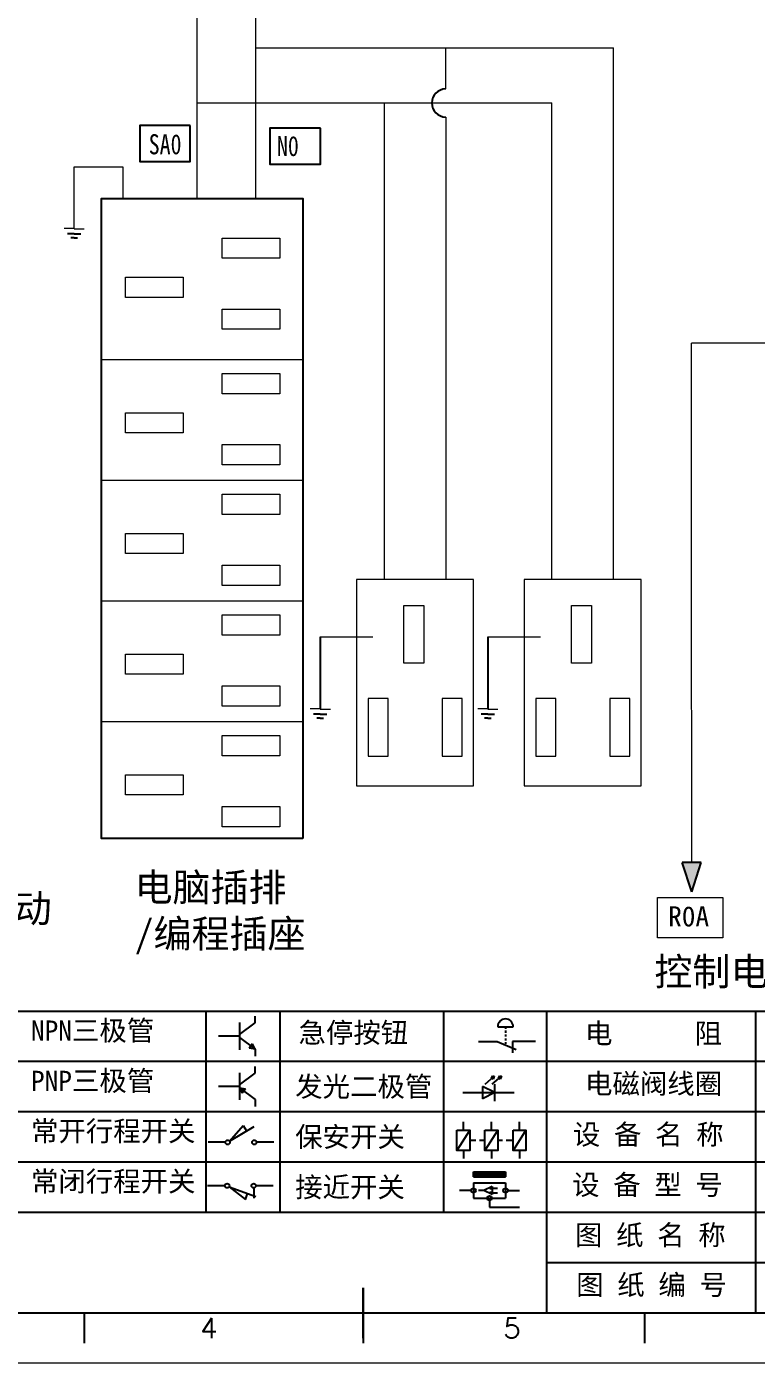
# Model space of a CAD drawing. Extents: x 33864 to 41687, y -3582 to -110.
# Drawn here: x 35712.1 to 35784.7, y -2914.9 to -2781.9 of the extents above; entities that cross this region are included whole.
import ezdxf
from ezdxf.enums import TextEntityAlignment as Align

# ---------------------------------------------------------------- set-up
doc = ezdxf.new("R2010")
doc.units = 0
doc.header["$MEASUREMENT"] = 0
for name, color, linetype in [('AE_BOR', 1, 'Continuous'), ('MISC', 2, 'Continuous'), ('细实线层', 7, 'Continuous')]:
    doc.layers.add(name, color=color, linetype=linetype)
doc.styles.add('Standard_0.8', font='', dxfattribs={"width": 0.8})
doc.styles.add('WD', font='romans.shx', dxfattribs={"bigfont": 'gbcbig.shx'})
doc.styles.add('样式 0', font='')
doc.styles.add('汉字', font='')
doc.styles.get('Standard_0.8').set_extended_font_data('SimSun')
doc.styles.get('样式 0').set_extended_font_data('KaiTi_GB2312')
doc.styles.get('汉字').set_extended_font_data('新宋体')

# ---------------------------------------------------------------- blocks, each defined once
blk = doc.blocks.new('NPN三极管')
at = {"linetype": 'ByBlock'}
for p, q in [((-1784.15, -780.66), (-1784.15, -779.98)), ((-1785.73, -780.61), (-1785.73, -783.32)), ((-1785.73, -781.82), (-1784.15, -780.66)), ((-1785.73, -781.97), (-1787.81, -781.97)), ((-1785.73, -782.11), (-1784.15, -783.27)), ((-1784.41, -782.73), (-1784.74, -783.18)), ((-1784.15, -783.27), (-1784.41, -782.73)), ((-1784.15, -783.27), (-1784.74, -783.18)), ((-1784.15, -783.27), (-1784.15, -783.96))]:
    blk.add_line(p, q, dxfattribs=at)
blk = doc.blocks.new('PNP三极管')
at = {"linetype": 'ByBlock'}
for p, q in [((-1784.9, -785.38), (-1784.9, -788.09)), ((-1784.9, -786.59), (-1783.32, -785.43)), ((-1783.32, -785.43), (-1783.32, -784.75)), ((-1784.9, -786.74), (-1786.98, -786.74)), ((-1784.9, -786.88), (-1783.32, -788.04)), ((-1784.9, -786.88), (-1784.31, -786.97)), ((-1784.9, -786.88), (-1784.64, -787.42)), ((-1784.31, -786.97), (-1784.64, -787.42)), ((-1783.32, -788.04), (-1783.32, -788.73))]:
    blk.add_line(p, q, dxfattribs=at)
blk = doc.blocks.new('常开行程开关')
at = {"linetype": 'ByBlock'}
for p, q in [((-1785.89, -792.17), (-1784.52, -790.62)), ((-1785.89, -792.17), (-1783.43, -790.72)), ((-1784.52, -790.62), (-1784.19, -791.17)), ((-1786.29, -792.3), (-1788.01, -792.3)), ((-1781.48, -792.3), (-1783.21, -792.3))]:
    blk.add_line(p, q, dxfattribs=at)
for centre in [(-1786.07, -792.3), (-1783.42, -792.3)]:
    blk.add_circle(centre, 0.219, dxfattribs=at)
blk = doc.blocks.new('常闭行程开关')
at = {"linetype": 'ByBlock'}
for p, q in [((-1786.34, -796.62), (-1788.07, -796.62)), ((-1785.93, -796.72), (-1783.25, -797.7)), ((-1785.93, -796.72), (-1784.3, -798)), ((-1784.3, -798), (-1784.08, -797.4)), ((-1783.48, -796.84), (-1783.48, -797.85)), ((-1781.54, -796.62), (-1783.26, -796.62))]:
    blk.add_line(p, q, dxfattribs=at)
for centre in [(-1786.12, -796.62), (-1783.48, -796.62)]:
    blk.add_circle(centre, 0.219, dxfattribs=at)
blk = doc.blocks.new('发光二极管')
at = {"linetype": 'ByBlock'}
for p, q in [((-1755.78, -785.92), (-1754.89, -785.14)), ((-1754.89, -785.14), (-1755.2, -785.22)), ((-1755.2, -785.22), (-1755.01, -785.43)), ((-1755.08, -785.92), (-1754.18, -785.14)), ((-1754.89, -785.14), (-1755.01, -785.43)), ((-1754.18, -785.14), (-1754.49, -785.22)), ((-1754.49, -785.22), (-1754.31, -785.43)), ((-1754.18, -785.14), (-1754.31, -785.43)), ((-1758.01, -786.77), (-1752.89, -786.77)), ((-1754.84, -786.77), (-1756.04, -786.16)), ((-1756.04, -786.16), (-1756.04, -787.39)), ((-1754.84, -786.77), (-1756.04, -787.39)), ((-1754.84, -787.63), (-1754.84, -785.92))]:
    blk.add_line(p, q, dxfattribs=at)
blk = doc.blocks.new('保安开关')
at = {"linetype": 'ByBlock'}
for p, q in [((-1757.33, -790.79), (-1758.6, -792.81)), ((-1757.96, -790.79), (-1757.96, -789.97)), ((-1754.54, -790.79), (-1755.81, -792.81)), ((-1755.17, -790.79), (-1755.17, -789.97)), ((-1751.75, -790.79), (-1753.02, -792.81)), ((-1752.39, -790.79), (-1752.39, -789.97)), ((-1757.33, -791.8), (-1756.72, -791.8)), ((-1756.35, -791.8), (-1755.89, -791.8)), ((-1754.52, -791.8), (-1754.06, -791.8)), ((-1753.69, -791.8), (-1753.08, -791.8)), ((-1757.96, -792.81), (-1757.96, -793.62)), ((-1755.17, -792.81), (-1755.17, -793.62)), ((-1752.39, -792.81), (-1752.39, -793.62))]:
    blk.add_line(p, q, dxfattribs=at)
for points in [[(-1758.6, -790.79), (-1757.33, -790.79), (-1757.33, -792.81), (-1758.6, -792.81)], [(-1755.81, -790.79), (-1754.54, -790.79), (-1754.54, -792.81), (-1755.81, -792.81)], [(-1753.02, -790.79), (-1751.75, -790.79), (-1751.75, -792.81), (-1753.02, -792.81)]]:
    blk.add_lwpolyline(points, close=True, dxfattribs=at)
blk = doc.blocks.new('接近开关')
at = {"linetype": 'ByBlock'}
h = blk.add_hatch(dxfattribs=at)
h.set_pattern_fill('ANSI31', color=256, scale=0.01, style=0)
h.set_pattern_definition([(45, (-89.131516, -30.795668), (-0.0224506403, 0.0224506403), [])])
h.paths.add_polyline_path([(-1513.76, -1123.35), (-1513.76, -1122.85), (-1516.96, -1122.85), (-1516.96, -1123.35)])
for p, q in [((-1516.96, -1123.35), (-1516.96, -1122.85)), ((-1516.96, -1122.85), (-1513.76, -1122.85)), ((-1513.76, -1122.85), (-1513.76, -1123.35)), ((-1516.96, -1123.35), (-1513.76, -1123.35)), ((-1516.96, -1123.95), (-1513.76, -1123.95)), ((-1516.96, -1123.95), (-1516.96, -1125.47)), ((-1515.11, -1124.31), (-1515.91, -1124.71)), ((-1515.25, -1124.45), (-1515.25, -1124.61)), ((-1515.11, -1124.31), (-1515.11, -1125.11)), ((-1515.11, -1124.48), (-1514.58, -1124.48)), ((-1513.76, -1123.95), (-1513.76, -1125.47)), ((-1517.18, -1124.71), (-1518.36, -1124.71)), ((-1516.96, -1125.47), (-1513.76, -1125.47)), ((-1515.91, -1124.71), (-1516.45, -1124.71)), ((-1515.11, -1125.11), (-1515.91, -1124.71)), ((-1515.36, -1125.69), (-1515.36, -1126.36)), ((-1515.33, -1124.53), (-1515.17, -1124.53)), ((-1515.33, -1124.88), (-1515.17, -1124.88)), ((-1515.11, -1124.94), (-1514.58, -1124.94)), ((-1513.54, -1124.71), (-1512.36, -1124.71)), ((-1515.36, -1126.36), (-1512.36, -1126.36))]:
    blk.add_line(p, q, dxfattribs=at)
for centre in [(-1516.96, -1124.71), (-1513.76, -1124.71), (-1515.36, -1125.47)]:
    blk.add_circle(centre, 0.225, dxfattribs=at)
blk = doc.blocks.new('急停按钮')
at = {"linetype": 'ByBlock'}
for p, q in [((0.06, 1.45), (1.61, 1.45)), ((0.83, 1.45), (0.83, 1.24)), ((-1.86, 0), (0, 0)), ((0, 0), (1.88, -0.81)), ((0.83, 1.07), (0.83, 0.85)), ((0.83, 0.68), (0.83, 0.47)), ((0.83, 0.29), (0.83, 0.08)), ((3.81, 0), (1.54, 0)), ((1.54, 0), (1.54, -1.15)), ((0.83, -0.09), (0.83, -0.24))]:
    blk.add_line(p, q, dxfattribs=at)
blk.add_arc((0.83, 1.45), 0.774, 0, 180)

msp = doc.modelspace()

# ---------------------------------------------------------------- hatches: boundary and pattern name
msp.add_hatch(color=256).paths.add_polyline_path([(35777.352, -2865.057), (35778.287, -2867.975), (35779.223, -2865.057)])

# ---------------------------------------------------------------- linework, layer by layer
at = {"linetype": 'Continuous', "lineweight": 0}
for p, q in [((35734.925, -2799.005), (35734.925, -2752.168)), ((35729.084, -2799.018), (35729.084, -2768.945))]:
    msp.add_line(p, q, dxfattribs=at)
at = {"color": 2, "lineweight": 0}
for p, q in [((35716.842, -2802.017), (35715.842, -2802.017)), ((35716.858, -2802.026), (35717.858, -2802.026)), ((35741.321, -2842.628), (35746.577, -2842.628)), ((35757.998, -2842.628), (35763.254, -2842.628)), ((35741.321, -2849.783), (35740.321, -2849.783)), ((35741.336, -2849.792), (35742.336, -2849.792)), ((35757.998, -2849.783), (35756.998, -2849.783)), ((35758.013, -2849.792), (35759.013, -2849.792))]:
    msp.add_line(p, q, dxfattribs=at)
at = {"color": 2}
for p, q in [((35716.842, -2802.533), (35716.176, -2802.533)), ((35716.842, -2802.944), (35716.503, -2802.944)), ((35716.842, -2802.533), (35717.508, -2802.533)), ((35716.842, -2802.944), (35717.182, -2802.944)), ((35741.321, -2842.628), (35741.321, -2849.783)), ((35757.998, -2842.628), (35757.998, -2849.783)), ((35741.321, -2850.299), (35740.655, -2850.299)), ((35741.321, -2850.71), (35740.981, -2850.71)), ((35741.321, -2850.299), (35741.987, -2850.299)), ((35741.321, -2850.71), (35741.661, -2850.71)), ((35757.998, -2850.299), (35757.332, -2850.299)), ((35757.998, -2850.71), (35757.658, -2850.71)), ((35757.998, -2850.299), (35758.664, -2850.299)), ((35757.998, -2850.71), (35758.338, -2850.71))]:
    msp.add_line(p, q, dxfattribs=at)
at = {"lineweight": 0}
for p, q in [((35778.257, -2834.684), (35778.259, -2813.422)), ((35719.613, -2815.046), (35739.487, -2815.046)), ((35719.613, -2827.046), (35739.487, -2827.046)), ((35778.287, -2865.057), (35778.257, -2834.684)), ((35719.613, -2839.046), (35739.487, -2839.046)), ((35719.613, -2851.046), (35739.487, -2851.046))]:
    msp.add_line(p, q, dxfattribs=at)
for p, q in [((35778.287, -2867.975), (35777.352, -2865.057)), ((35779.223, -2865.057), (35777.352, -2865.057)), ((35778.287, -2867.975), (35779.223, -2865.057)), ((35605.85, -2909.86), (35885.35, -2909.86)), ((35726.617, -2909.86), (35786.567, -2909.86))]:
    msp.add_line(p, q)
at = {"linetype": 'ByBlock'}
for p, q in [((35887.82, -2879.86), (35600.82, -2879.86)), ((35887.82, -2884.86), (35600.82, -2884.86)), ((35887.82, -2889.86), (35600.82, -2889.86)), ((35887.82, -2894.86), (35600.82, -2894.86)), ((35887.82, -2899.86), (35600.82, -2899.86)), ((35887.82, -2904.86), (35763.844, -2904.86))]:
    msp.add_line(p, q, dxfattribs=at)
at = {"lineweight": -2}
for p, q in [((35729.936, -2879.86), (35729.936, -2899.86)), ((35737.295, -2879.86), (35737.295, -2899.86)), ((35753.606, -2879.86), (35753.606, -2899.86)), ((35763.844, -2879.86), (35763.844, -2909.775)), ((35784.654, -2879.86), (35784.654, -2889.86)), ((35784.654, -2889.86), (35784.654, -2909.775))]:
    msp.add_line(p, q, dxfattribs=at)
at = {"lineweight": 9, "ltscale": 0.1}
for p, q in [((35697.155, -2909.86), (35726.617, -2909.86)), ((35725.259, -2909.86), (35725.259, -2909.86)), ((35725.259, -2909.86), (35725.259, -2909.86)), ((35725.259, -2909.86), (35725.259, -2909.86)), ((35725.259, -2909.86), (35725.259, -2909.86))]:
    msp.add_line(p, q, dxfattribs=at)
at = {"color": 1, "ltscale": 2}
for points in [[(35728.399, -2791.744), (35723.377, -2791.744), (35723.377, -2795.349), (35728.399, -2795.349)], [(35741.343, -2792.01), (35736.32, -2792.01), (35736.32, -2795.614), (35741.343, -2795.614)]]:
    msp.add_lwpolyline(points, close=True, dxfattribs=at)
msp.add_lwpolyline([(35739.592, -2862.686), (35719.561, -2862.686), (35719.561, -2799.018), (35739.592, -2799.018)], close=True)
at = {"lineweight": 0}
for points in [[(35731.579, -2804.952), (35731.579, -2802.951), (35737.323, -2802.951), (35737.323, -2804.952)], [(35721.946, -2808.854), (35721.946, -2806.854), (35727.69, -2806.854), (35727.69, -2808.854)], [(35731.579, -2812.011), (35731.579, -2810.011), (35737.323, -2810.011), (35737.323, -2812.011)], [(35731.579, -2818.436), (35731.579, -2816.435), (35737.323, -2816.435), (35737.323, -2818.436)], [(35721.946, -2822.338), (35721.946, -2820.337), (35727.69, -2820.337), (35727.69, -2822.338)], [(35731.579, -2825.495), (35731.579, -2823.494), (35737.323, -2823.494), (35737.323, -2825.495)], [(35731.579, -2830.436), (35731.579, -2828.435), (35737.323, -2828.435), (35737.323, -2830.436)], [(35721.946, -2834.338), (35721.946, -2832.337), (35727.69, -2832.337), (35727.69, -2834.338)], [(35731.579, -2837.495), (35731.579, -2835.494), (35737.323, -2835.494), (35737.323, -2837.495)], [(35731.579, -2842.436), (35731.579, -2840.435), (35737.323, -2840.435), (35737.323, -2842.436)], [(35721.946, -2846.338), (35721.946, -2844.337), (35727.69, -2844.337), (35727.69, -2846.338)], [(35731.579, -2849.495), (35731.579, -2847.494), (35737.323, -2847.494), (35737.323, -2849.495)], [(35731.579, -2854.436), (35731.579, -2852.435), (35737.323, -2852.435), (35737.323, -2854.436)], [(35721.946, -2858.338), (35721.946, -2856.337), (35727.69, -2856.337), (35727.69, -2858.338)], [(35731.579, -2861.495), (35731.579, -2859.494), (35737.323, -2859.494), (35737.323, -2861.495)]]:
    msp.add_lwpolyline(points, close=True, dxfattribs=at)
at = {"color": 1, "lineweight": 0}
msp.add_lwpolyline([(35774.884, -2868.54), (35781.384, -2868.54), (35781.384, -2872.54), (35774.884, -2872.54)], close=True, dxfattribs=at)
at = {"color": 0, "ltscale": 2}
msp.add_arc((35753.823, -2789.521), 1.394, 90, 270, dxfattribs=at)
at = {"layer": 'AE_BOR', "color": 2, "lineweight": 30}
for p in [(35745.6, -2907.36), (35745.6, -2909.86)]:
    msp.add_line(p, (35745.6, -2912.36), dxfattribs=at)
at = {"layer": 'AE_BOR'}
for p, q in [((35717.85, -2909.86), (35717.85, -2912.86)), ((35745.6, -2909.86), (35745.6, -2912.86)), ((35773.6, -2909.86), (35773.6, -2912.86))]:
    msp.add_line(p, q, dxfattribs=at)
at = {"layer": 'AE_BOR', "color": 1, "lineweight": 15}
msp.add_line((35892.817, -2914.86), (35595.817, -2914.86), dxfattribs=at)
at = {"layer": '细实线层', "lineweight": 0}
for p, q in [((35734.925, -2784.033), (35770.501, -2784.033)), ((35753.823, -2788.127), (35753.823, -2784.033)), ((35770.501, -2836.909), (35770.501, -2784.033)), ((35729.084, -2789.521), (35764.381, -2789.521)), ((35747.703, -2789.521), (35747.703, -2836.909)), ((35764.381, -2836.909), (35764.381, -2789.521)), ((35753.823, -2790.916), (35753.823, -2836.909)), ((35822.639, -2813.422), (35778.258, -2813.422)), ((35747.703, -2836.909), (35744.943, -2836.909)), ((35744.943, -2836.909), (35744.943, -2857.439)), ((35753.823, -2836.909), (35747.703, -2836.909)), ((35756.583, -2836.909), (35753.823, -2836.909)), ((35756.583, -2857.439), (35756.583, -2836.909)), ((35764.381, -2836.909), (35761.621, -2836.909)), ((35761.621, -2836.909), (35761.621, -2857.439)), ((35770.501, -2836.909), (35764.381, -2836.909)), ((35773.261, -2836.909), (35770.501, -2836.909)), ((35773.261, -2857.439), (35773.261, -2836.909)), ((35749.645, -2839.499), (35751.645, -2839.499)), ((35749.645, -2845.239), (35749.645, -2839.499)), ((35751.645, -2839.499), (35751.645, -2845.239)), ((35766.322, -2839.499), (35768.322, -2839.499)), ((35766.322, -2845.239), (35766.322, -2839.499)), ((35768.322, -2839.499), (35768.322, -2845.239)), ((35751.645, -2845.239), (35749.645, -2845.239)), ((35768.322, -2845.239), (35766.322, -2845.239)), ((35746.1, -2848.733), (35746.1, -2854.473)), ((35748.1, -2848.733), (35746.1, -2848.733)), ((35748.1, -2854.473), (35748.1, -2848.733)), ((35753.467, -2848.733), (35753.467, -2854.473)), ((35755.467, -2848.733), (35753.467, -2848.733)), ((35755.467, -2854.473), (35755.467, -2848.733)), ((35762.777, -2848.733), (35762.777, -2854.473)), ((35764.777, -2848.733), (35762.777, -2848.733)), ((35764.777, -2854.473), (35764.777, -2848.733)), ((35770.144, -2848.733), (35770.144, -2854.473)), ((35772.144, -2848.733), (35770.144, -2848.733)), ((35772.144, -2854.473), (35772.144, -2848.733)), ((35746.1, -2854.473), (35748.1, -2854.473)), ((35753.467, -2854.473), (35755.467, -2854.473)), ((35762.777, -2854.473), (35764.777, -2854.473)), ((35770.144, -2854.473), (35772.144, -2854.473)), ((35744.943, -2857.439), (35756.583, -2857.439)), ((35761.621, -2857.439), (35773.261, -2857.439))]:
    msp.add_line(p, q, dxfattribs=at)
at = {"layer": '细实线层', "color": 2, "lineweight": 0}
for p, q in [((35716.858, -2802.026), (35716.858, -2795.858)), ((35716.858, -2795.858), (35721.699, -2795.858)), ((35721.699, -2795.858), (35721.699, -2799.018))]:
    msp.add_line(p, q, dxfattribs=at)

# ---------------------------------------------------------------- block references
at = {"linetype": 'ByBlock'}
for name, p in [('NPN三极管', (37519.014, -2100.357)), ('PNP三极管', (37518.189, -2100.586)), ('发光二极管', (37513.532, -2101.168)), ('保安开关', (37513.532, -2100.879)), ('常开行程开关', (37518.189, -2100.586)), ('接近开关', (37273.533, -1772.963)), ('常闭行程开关', (37518.189, -2100.586))]:
    msp.add_blockref(name, p, dxfattribs=at)
msp.add_blockref('急停按钮', (35758.932, -2882.844))

# ---------------------------------------------------------------- texts
at = {"char_height": 2.772, "attachment_point": 1}
for s, insert, width in [('{\\fSimSun|b0|i0|c134|p2;电脑插排\\P/编程插座}', (35722.859, -2866.136), 24.98977), ('{\\fSimSun|b0|i0|c134|p2;控制电源启动}', (35691.93, -2868.238), 24.65265), ('{\\fSimSun|b0|i0|c134|p2;控制电源}', (35774.583, -2874.521), 23.45504)]:
    msp.add_mtext(s, dxfattribs=dict(at, insert=insert, width=width))
at = {"char_height": 2, "attachment_point": 1, "style": '汉字'}
for s, insert in [('{\\fKaiTi_GB2312|b0|i0|c134|p49;NPN三极管}', (35712.55, -2880.768)), ('{\\fKaiTi_GB2312|b0|i0|c134|p49;急停按钮}', (35739.172, -2880.981)), ('{\\fKaiTi_GB2312|b0|i0|c134|p49;电      阻}', (35767.678, -2881.053)), ('{\\fKaiTi_GB2312|b0|i0|c134|p49;PNP三极管}', (35712.55, -2885.768)), ('{\\fKaiTi_GB2312|b0|i0|c134|p49;电磁阀线圈}', (35767.678, -2886.053)), ('{\\fKaiTi_GB2312|b0|i0|c134|p49;发光二极管}', (35738.839, -2886.339)), ('{\\fKaiTi_GB2312|b0|i0|c134|p49;常开行程开关}', (35712.55, -2890.768)), ('{\\fKaiTi_GB2312|b0|i0|c134|p49;保安开关}', (35738.839, -2891.339)), ('{\\fKaiTi_GB2312|b0|i0|c134|p0;设 备 名 称}', (35766.471, -2891.105)), ('{\\fKaiTi_GB2312|b0|i0|c134|p49;常闭行程开关}', (35712.55, -2895.768)), ('{\\fKaiTi_GB2312|b0|i0|c134|p49;接近开关}', (35738.839, -2896.339)), ('{\\fKaiTi_GB2312|b0|i0|c134|p0;设 备 型 号}', (35766.396, -2896.105)), ('{\\fKaiTi_GB2312|b0|i0|c134|p0;图 纸 名 称}', (35766.68, -2901.105)), ('{\\fKaiTi_GB2312|b0|i0|c134|p0;图 纸 编 号}', (35766.798, -2906.057))]:
    msp.add_mtext(s, dxfattribs=dict(at, insert=insert))
at = {"layer": 'AE_BOR', "style": 'WD'}
for s, p in [('4', (35730.263, -2912.36)), ('5', (35760.412, -2912.36))]:
    msp.add_text(s, height=2, dxfattribs=at).set_placement(p, align=Align.CENTER)
at = {"layer": 'MISC', "color": 0, "char_height": 2, "width": 5.01683, "attachment_point": 1}
for s, insert, style in [('SA0', (35724.265, -2792.624), 'Standard_0.8'), ('N0', (35737.025, -2792.804), 'Standard_0.8'), ('{\\fNSimSun|b0|i0|c134|p49;R0A}', (35775.943, -2869.412), '样式 0')]:
    msp.add_mtext(s, dxfattribs=dict(at, insert=insert, style=style))

doc.saveas('drawing.dxf')
